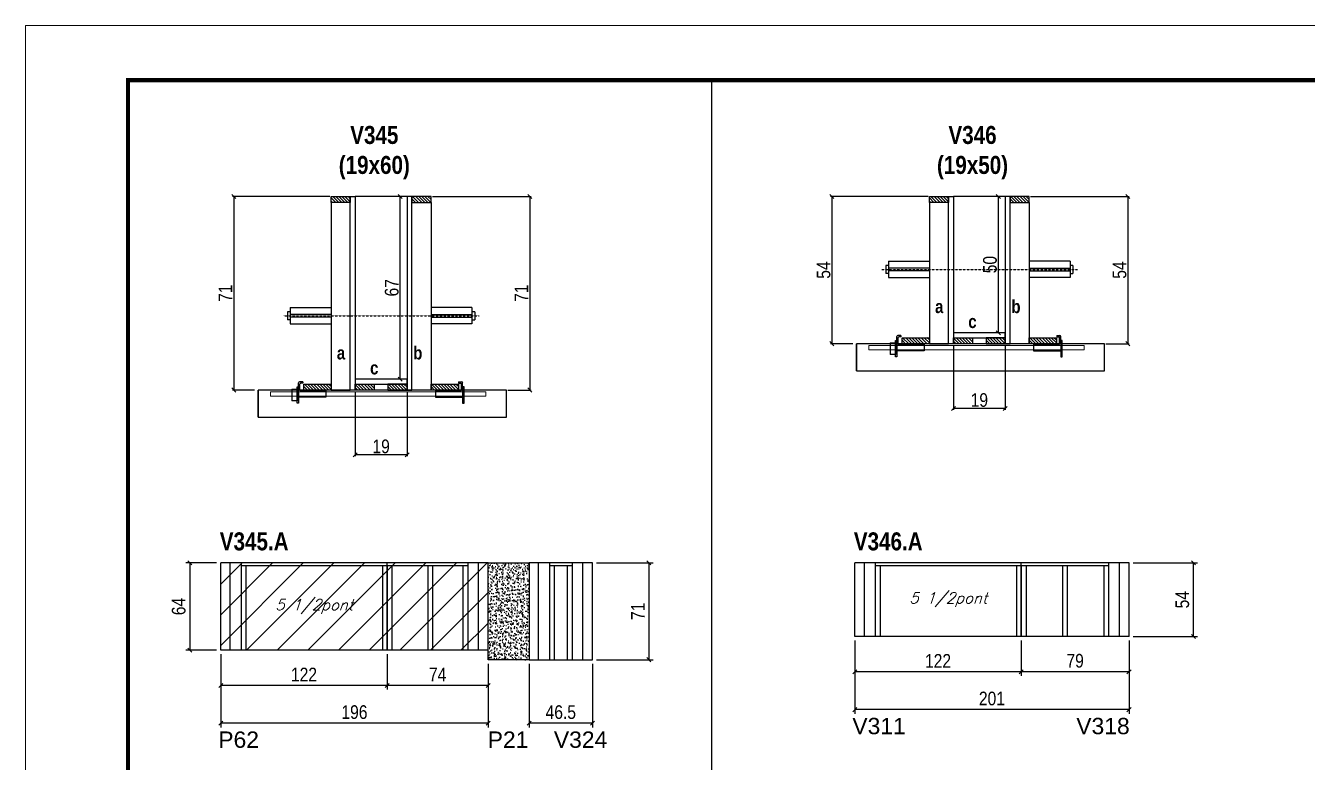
# Model space of a CAD drawing. Extents: x 3309 to 9590, y -2522 to 15424.
# Drawn here: x 6493 to 7432, y 9473 to 10014 of the extents above; entities that cross this region are included whole.
import ezdxf

# ---------------------------------------------------------------- set-up
doc = ezdxf.new("R2010")
doc.units = 0
doc.linetypes.add('DASHED', pattern=[0.75, 0.5, -0.25])
doc.linetypes.add('HIDDEN', pattern=[0.375, 0.25, -0.125])
for name, color, linetype in [('5', 5, 'Continuous'), ('barrote', 251, 'Continuous'), ('COTA', 241, 'Continuous'), ('detalhes', 4, 'Continuous'), ('NOMENCLATURA', 7, 'Continuous'), ('Painéis', 200, 'Continuous'), ('presilha', 1, 'Continuous'), ('SARR_2.2x10', 60, 'Continuous'), ('SARR_2.2x7', 40, 'Continuous'), ('SARR_3.5x7', 81, 'Continuous'), ('TENSOR', 3, 'Continuous'), ('texto', 7, 'Continuous')]:
    doc.layers.add(name, color=color, linetype=linetype)
for name, color, linetype, lineweight in [('CONCRETO', 251, 'Continuous', 25), ('Folhas', 255, 'Continuous', 9), ('Hachura', 251, 'Continuous', 9), ('SARRAFO DE PRESSAO', 251, 'DASHED', 9), ('SCO-___-LAJ', 2, 'Continuous', 0)]:
    doc.layers.add(name, color=color, linetype=linetype, lineweight=lineweight)
doc.styles.add('COTA TECNICA', font='techl___.ttf', dxfattribs={"height": 10})
doc.styles.add('COTA TECNICA 2X', font='techl___.ttf', dxfattribs={"height": 10})
doc.styles.add('Romans', font='romans.shx')
doc.styles.get("Standard").update_dxf_attribs({"font": 'arial.ttf'})
doc.styles.add('TECNICA', font='techb___.ttf', dxfattribs={"height": 10})
doc.dimstyles.new('PAINEL', dxfattribs={"dimtxt": 10, "dimasz": 3, "dimexe": 3, "dimexo": 3, "dimgap": 3, "dimtad": 1, "dimdec": 1, "dimzin": 12, "dimdsep": 46, "dimtxsty": 'COTA TECNICA', "dimblk1": 'OBLIQUE', "dimblk2": 'OBLIQUE', "dimsah": 1, "dimcen": 0.9, "dimclrd": 4, "dimclre": 4, "dimclrt": 240, "dimadec": 1, "dimazin": 3, "dimtfac": 1, "dimtdec": 1, "dimtmove": 0, "dimatfit": 3, "dimfxl": 1, "dimtolj": 1, "dimtzin": 12, "dimarcsym": 0})
doc.dimstyles.new('SECAO', dxfattribs={"dimscale": 0.333333, "dimtxt": 5, "dimasz": 9, "dimexe": 3, "dimexo": 3, "dimgap": 3, "dimtad": 1, "dimdec": 1, "dimlfac": 0.5, "dimzin": 12, "dimdsep": 46, "dimtxsty": 'COTA TECNICA 2X', "dimblk1": 'OBLIQUE', "dimblk2": 'OBLIQUE', "dimsah": 1, "dimcen": 0.9, "dimclrd": 4, "dimclre": 4, "dimclrt": 240, "dimadec": 1, "dimazin": 3, "dimtfac": 1, "dimtdec": 1, "dimtmove": 0, "dimatfit": 3, "dimfxl": 1, "dimtolj": 1, "dimtzin": 12, "dimarcsym": 0})
pattern_1 = [(135, (39969.996, -113765.8887), (-1.122532015, -1.122532015), [])]
pattern_2 = [(135, (40408.5199, -113731.8887), (-1.122532015, -1.122532015), [])]

# ---------------------------------------------------------------- blocks, each defined once
blk = doc.blocks.new('9999999999')
at = {"layer": 'Folhas'}
blk.add_lwpolyline([(98138.98, 34190.21), (99623.98, 34190.21), (99623.98, 35240.21), (98138.98, 35240.21)], close=True, dxfattribs=at)
at = {"layer": 'Folhas', "color": 30, "const_width": 3}
blk.add_lwpolyline([(98213.98, 34230.21), (99583.98, 34230.21), (99583.98, 35200.21), (98213.98, 35200.21)], close=True, dxfattribs=at)
blk = doc.blocks.new('_Oblique')
at = {"color": 0, "linetype": 'ByBlock', "lineweight": -2}
blk.add_line((-0.5, -0.5), (0.5, 0.5), dxfattribs=at)
blk = doc.blocks.new('*D1562')
at = {"layer": 'COTA', "color": 4, "linetype": 'ByBlock', "lineweight": -2, "transparency": 16777216}
for p, q in [((6757.9, 9552.5), (6757.9, 9526.59)), ((6831.9, 9545.5), (6831.9, 9526.59)), ((6831.9, 9529.59), (6757.9, 9529.59))]:
    blk.add_line(p, q, dxfattribs=at)
at = {"layer": 'Defpoints', "color": 0, "linetype": 'ByBlock', "transparency": 16777216}
for p in [(6757.9, 9555.5), (6831.9, 9548.5), (6757.9, 9529.59)]:
    blk.add_point(p, dxfattribs=at)
at = {"layer": 'COTA', "color": 4, "linetype": 'ByBlock', "lineweight": -2, "transparency": 16777216, "xscale": 3, "yscale": 3, "zscale": 3, "rotation": 180}
blk.add_blockref('_Oblique', (6757.9, 9529.59), dxfattribs=at)
at = {"layer": 'COTA', "color": 4, "linetype": 'ByBlock', "lineweight": -2, "transparency": 16777216, "xscale": 3, "yscale": 3, "zscale": 3}
blk.add_blockref('_Oblique', (6831.9, 9529.59), dxfattribs=at)
at = {"layer": 'COTA', "color": 240, "linetype": 'ByBlock', "transparency": 16777216, "insert": (6794.9, 9537.66), "char_height": 10, "attachment_point": 5, "style": 'COTA TECNICA'}
blk.add_mtext('\\A1;74', dxfattribs=at)
blk = doc.blocks.new('*D1563')
at = {"layer": 'COTA', "color": 4, "linetype": 'ByBlock', "lineweight": -2, "transparency": 16777216}
for p, q in [((6635.9, 9552.5), (6635.9, 9526.59)), ((6757.9, 9552.5), (6757.9, 9526.59)), ((6757.9, 9529.59), (6635.9, 9529.59))]:
    blk.add_line(p, q, dxfattribs=at)
at = {"layer": 'Defpoints', "color": 0, "linetype": 'ByBlock', "transparency": 16777216}
for p in [(6635.9, 9555.5), (6757.9, 9555.5), (6635.9, 9529.59)]:
    blk.add_point(p, dxfattribs=at)
at = {"layer": 'COTA', "color": 4, "linetype": 'ByBlock', "lineweight": -2, "transparency": 16777216, "xscale": 3, "yscale": 3, "zscale": 3, "rotation": 180}
blk.add_blockref('_Oblique', (6635.9, 9529.59), dxfattribs=at)
at = {"layer": 'COTA', "color": 4, "linetype": 'ByBlock', "lineweight": -2, "transparency": 16777216, "xscale": 3, "yscale": 3, "zscale": 3}
blk.add_blockref('_Oblique', (6757.9, 9529.59), dxfattribs=at)
at = {"layer": 'COTA', "color": 240, "linetype": 'ByBlock', "transparency": 16777216, "insert": (6696.9, 9537.64), "char_height": 10, "attachment_point": 5, "style": 'COTA TECNICA'}
blk.add_mtext('\\A1;122', dxfattribs=at)
blk = doc.blocks.new('*D1564')
at = {"layer": 'COTA', "color": 4, "linetype": 'ByBlock', "lineweight": -2, "transparency": 16777216}
for p, q in [((6635.9, 9552.5), (6635.9, 9498.88)), ((6831.9, 9545.5), (6831.9, 9498.88)), ((6831.9, 9501.88), (6635.9, 9501.88))]:
    blk.add_line(p, q, dxfattribs=at)
at = {"layer": 'Defpoints', "color": 0, "linetype": 'ByBlock', "transparency": 16777216}
for p in [(6635.9, 9555.5), (6831.9, 9548.5), (6635.9, 9501.88)]:
    blk.add_point(p, dxfattribs=at)
at = {"layer": 'COTA', "color": 4, "linetype": 'ByBlock', "lineweight": -2, "transparency": 16777216, "xscale": 3, "yscale": 3, "zscale": 3, "rotation": 180}
blk.add_blockref('_Oblique', (6635.9, 9501.88), dxfattribs=at)
at = {"layer": 'COTA', "color": 4, "linetype": 'ByBlock', "lineweight": -2, "transparency": 16777216, "xscale": 3, "yscale": 3, "zscale": 3}
blk.add_blockref('_Oblique', (6831.9, 9501.88), dxfattribs=at)
at = {"layer": 'COTA', "color": 240, "linetype": 'ByBlock', "transparency": 16777216, "insert": (6733.9, 9510.01), "char_height": 10, "attachment_point": 5, "style": 'COTA TECNICA'}
blk.add_mtext('\\A1;196', dxfattribs=at)
blk = doc.blocks.new('*D1565')
at = {"layer": 'COTA', "color": 4, "lineweight": -2, "transparency": 16777216}
for p, q in [((6861.9, 9545.5), (6861.9, 9498.88)), ((6908.4, 9545.5), (6908.4, 9498.88)), ((6908.4, 9501.88), (6861.9, 9501.88))]:
    blk.add_line(p, q, dxfattribs=at)
at = {"layer": 'Defpoints', "color": 0, "transparency": 16777216}
for p in [(6861.9, 9548.5), (6908.4, 9548.5), (6861.9, 9501.88)]:
    blk.add_point(p, dxfattribs=at)
at = {"layer": 'COTA', "color": 4, "lineweight": -2, "transparency": 16777216, "xscale": 3, "yscale": 3, "zscale": 3, "rotation": 180}
blk.add_blockref('_Oblique', (6861.9, 9501.88), dxfattribs=at)
at = {"layer": 'COTA', "color": 4, "lineweight": -2, "transparency": 16777216, "xscale": 3, "yscale": 3, "zscale": 3}
blk.add_blockref('_Oblique', (6908.4, 9501.88), dxfattribs=at)
at = {"layer": 'COTA', "color": 240, "transparency": 16777216, "insert": (6885.15, 9509.99), "char_height": 10, "attachment_point": 5, "style": 'COTA TECNICA'}
blk.add_mtext('\\A1;46.5', dxfattribs=at)
blk = doc.blocks.new('*D1566')
at = {"layer": 'COTA', "color": 4, "lineweight": -2, "transparency": 16777216}
for p, q in [((6911.4, 9619.5), (6952.77, 9619.5)), ((6949.77, 9619.5), (6949.77, 9548.5)), ((6911.4, 9548.5), (6952.77, 9548.5))]:
    blk.add_line(p, q, dxfattribs=at)
at = {"layer": 'Defpoints', "color": 0, "transparency": 16777216}
for p in [(6908.4, 9619.5), (6908.4, 9548.5), (6949.77, 9548.5)]:
    blk.add_point(p, dxfattribs=at)
at = {"layer": 'COTA', "color": 4, "lineweight": -2, "transparency": 16777216, "xscale": 3, "yscale": 3, "zscale": 3}
for p, rotation in [((6949.77, 9619.5), 90), ((6949.77, 9548.5), 270)]:
    blk.add_blockref('_Oblique', p, dxfattribs=dict(at, rotation=rotation))
at = {"layer": 'COTA', "color": 240, "transparency": 16777216, "insert": (6941.7, 9584), "char_height": 10, "attachment_point": 5, "rotation": 90, "style": 'COTA TECNICA'}
blk.add_mtext('\\A1;71', dxfattribs=at)
blk = doc.blocks.new('*D1569')
at = {"layer": 'COTA', "color": 4, "lineweight": -2, "transparency": 16777216}
for p, q in [((6734.46, 9745.28), (6734.46, 9697.81)), ((6772.46, 9745.28), (6772.46, 9697.81)), ((6772.46, 9698.81), (6734.46, 9698.81))]:
    blk.add_line(p, q, dxfattribs=at)
at = {"layer": 'Defpoints', "color": 0, "transparency": 16777216}
for p in [(6734.46, 9746.28), (6772.46, 9746.28), (6734.46, 9698.81)]:
    blk.add_point(p, dxfattribs=at)
at = {"layer": 'COTA', "color": 4, "lineweight": -2, "transparency": 16777216, "xscale": 3, "yscale": 3, "zscale": 3, "rotation": 180}
blk.add_blockref('_Oblique', (6734.46, 9698.81), dxfattribs=at)
at = {"layer": 'COTA', "color": 4, "lineweight": -2, "transparency": 16777216, "xscale": 3, "yscale": 3, "zscale": 3}
blk.add_blockref('_Oblique', (6772.46, 9698.81), dxfattribs=at)
at = {"layer": 'COTA', "color": 240, "transparency": 16777216, "insert": (6753.46, 9704.9), "char_height": 10, "attachment_point": 5, "style": 'COTA TECNICA 2X'}
blk.add_mtext('\\A1;19', dxfattribs=at)
blk = doc.blocks.new('PRESILHA METÁLICA 1')
at = {"layer": 'presilha'}
for p, q in [((6, 15.5), (7.5, 15.5)), ((6, -2.5), (6, 15.5)), ((7.5, 10.6), (7.5, 19.9)), ((7.5, 15.5), (7.5, -2.5)), ((12, 21), (8.6, 21)), ((9, 11.6), (9, 18.9)), ((12, 19.5), (9.6, 19.5)), ((12, 21), (12, 19.5)), ((0, 13), (6, 13)), ((0, 13), (0, 0)), ((6, 0), (0, 0)), ((6, 13), (6, 0)), ((37.5, 4.1), (7.5, 4.1)), ((37.5, 11), (9.6, 11)), ((37.5, 11), (37.5, 4.1)), ((7.5, -2.5), (6, -2.5))]:
    blk.add_line(p, q, dxfattribs=at)
for centre, radius, start, end in [((8.6, 19.9), 1.14, 90, 180), ((9.6, 18.9), 0.57, 90, 180), ((9.6, 11.6), 0.57, 180, 270)]:
    blk.add_arc(centre, radius, start, end, dxfattribs=at)
blk = doc.blocks.new('PRESILHA METÁLICA 2')
at = {"layer": 'presilha'}
for p, q in [((-5.2, 23.5), (-5.2, 22)), ((-5.2, 23.5), (-1.9, 23.5)), ((-5.2, 22), (-2.8, 22)), ((-2.2, 14.1), (-2.2, 21.4)), ((0.8, 18), (-0.8, 18)), ((-0.8, 18), (-0.8, 0)), ((-0.8, 14.6), (-0.8, 22.4)), ((0.8, 0), (0.8, 18)), ((-30.8, 13.5), (-30.8, 6.6)), ((-30.8, 13.5), (-2.8, 13.5)), ((-30.8, 6.6), (-0.8, 6.6)), ((-0.8, 0), (0.8, 0))]:
    blk.add_line(p, q, dxfattribs=at)
for centre, radius, start, end in [((-2.8, 21.4), 0.57, 0, 90), ((-1.9, 22.4), 1.14, 0, 90), ((-2.8, 14.1), 0.57, 270, 0)]:
    blk.add_arc(centre, radius, start, end, dxfattribs=at)
blk = doc.blocks.new('*D1570')
at = {"layer": 'COTA', "color": 4, "lineweight": -2, "transparency": 16777216}
for p, q in [((6715.86, 9888.28), (6644.41, 9888.28)), ((6645.41, 9888.28), (6645.41, 9746.28)), ((6660.64, 9746.28), (6644.41, 9746.28))]:
    blk.add_line(p, q, dxfattribs=at)
at = {"layer": 'Defpoints', "color": 0, "transparency": 16777216}
for p in [(6716.86, 9888.28), (6645.41, 9746.28), (6661.64, 9746.28)]:
    blk.add_point(p, dxfattribs=at)
at = {"layer": 'COTA', "color": 4, "lineweight": -2, "transparency": 16777216, "xscale": 3, "yscale": 3, "zscale": 3}
for p, rotation in [((6645.41, 9888.28), 90), ((6645.41, 9746.28), 270)]:
    blk.add_blockref('_Oblique', p, dxfattribs=dict(at, rotation=rotation))
at = {"layer": 'COTA', "color": 240, "transparency": 16777216, "insert": (6639.34, 9817.28), "char_height": 10, "attachment_point": 5, "rotation": 90, "style": 'COTA TECNICA 2X'}
blk.add_mtext('\\A1;71', dxfattribs=at)
blk = doc.blocks.new('*D1571')
at = {"layer": 'COTA', "color": 4, "lineweight": -2, "transparency": 16777216}
for p, q in [((6791.06, 9888.28), (6863.38, 9888.28)), ((6862.38, 9888.28), (6862.38, 9746.28)), ((6846.27, 9746.28), (6863.38, 9746.28))]:
    blk.add_line(p, q, dxfattribs=at)
at = {"layer": 'Defpoints', "color": 0, "transparency": 16777216}
for p in [(6790.06, 9888.28), (6845.27, 9746.28), (6862.38, 9746.28)]:
    blk.add_point(p, dxfattribs=at)
at = {"layer": 'COTA', "color": 4, "lineweight": -2, "transparency": 16777216, "xscale": 3, "yscale": 3, "zscale": 3}
for p, rotation in [((6862.38, 9888.28), 90), ((6862.38, 9746.28), 270)]:
    blk.add_blockref('_Oblique', p, dxfattribs=dict(at, rotation=rotation))
at = {"layer": 'COTA', "color": 240, "transparency": 16777216, "insert": (6856.3, 9817.28), "char_height": 10, "attachment_point": 5, "rotation": 90, "style": 'COTA TECNICA 2X'}
blk.add_mtext('\\A1;71', dxfattribs=at)
blk = doc.blocks.new('*D1572')
at = {"layer": 'COTA', "color": 4, "lineweight": -2, "transparency": 16777216}
for p, q in [((6771.46, 9888.28), (6766.38, 9888.28)), ((6767.38, 9754.28), (6767.38, 9888.28)), ((6771.46, 9754.28), (6766.38, 9754.28))]:
    blk.add_line(p, q, dxfattribs=at)
at = {"layer": 'Defpoints', "color": 0, "transparency": 16777216}
for p in [(6767.38, 9888.28), (6772.46, 9888.28), (6772.46, 9754.28)]:
    blk.add_point(p, dxfattribs=at)
at = {"layer": 'COTA', "color": 4, "lineweight": -2, "transparency": 16777216, "xscale": 3, "yscale": 3, "zscale": 3}
for p, rotation in [((6767.38, 9888.28), 90), ((6767.38, 9754.28), 270)]:
    blk.add_blockref('_Oblique', p, dxfattribs=dict(at, rotation=rotation))
at = {"layer": 'COTA', "color": 240, "transparency": 16777216, "insert": (6761.28, 9821.28), "char_height": 10, "attachment_point": 5, "rotation": 90, "style": 'COTA TECNICA 2X'}
blk.add_mtext('\\A1;67', dxfattribs=at)
blk = doc.blocks.new('*D1573')
at = {"layer": 'COTA', "color": 4, "lineweight": -2, "transparency": 16777216}
for p, q in [((6632.9, 9619.5), (6610.2, 9619.5)), ((6613.2, 9619.5), (6613.2, 9555.5)), ((6632.9, 9555.5), (6610.2, 9555.5))]:
    blk.add_line(p, q, dxfattribs=at)
at = {"layer": 'Defpoints', "color": 0, "transparency": 16777216}
for p in [(6635.9, 9619.5), (6613.2, 9555.5), (6635.9, 9555.5)]:
    blk.add_point(p, dxfattribs=at)
at = {"layer": 'COTA', "color": 4, "lineweight": -2, "transparency": 16777216, "xscale": 3, "yscale": 3, "zscale": 3}
for p, rotation in [((6613.2, 9619.5), 90), ((6613.2, 9555.5), 270)]:
    blk.add_blockref('_Oblique', p, dxfattribs=dict(at, rotation=rotation))
at = {"layer": 'COTA', "color": 240, "transparency": 16777216, "insert": (6605.1, 9587.5), "char_height": 10, "attachment_point": 5, "rotation": 90, "style": 'COTA TECNICA'}
blk.add_mtext('\\A1;64', dxfattribs=at)
blk = doc.blocks.new('*D1577')
at = {"layer": 'COTA', "color": 4, "lineweight": -2, "transparency": 16777216}
for p, q in [((7172.98, 9779.28), (7172.98, 9731.81)), ((7210.98, 9779.28), (7210.98, 9731.81)), ((7210.98, 9732.81), (7172.98, 9732.81))]:
    blk.add_line(p, q, dxfattribs=at)
at = {"layer": 'Defpoints', "color": 0, "transparency": 16777216}
for p in [(7172.98, 9780.28), (7210.98, 9780.28), (7172.98, 9732.81)]:
    blk.add_point(p, dxfattribs=at)
at = {"layer": 'COTA', "color": 4, "lineweight": -2, "transparency": 16777216, "xscale": 3, "yscale": 3, "zscale": 3, "rotation": 180}
blk.add_blockref('_Oblique', (7172.98, 9732.81), dxfattribs=at)
at = {"layer": 'COTA', "color": 4, "lineweight": -2, "transparency": 16777216, "xscale": 3, "yscale": 3, "zscale": 3}
blk.add_blockref('_Oblique', (7210.98, 9732.81), dxfattribs=at)
at = {"layer": 'COTA', "color": 240, "transparency": 16777216, "insert": (7191.98, 9738.9), "char_height": 10, "attachment_point": 5, "style": 'COTA TECNICA 2X'}
blk.add_mtext('\\A1;19', dxfattribs=at)
blk = doc.blocks.new('*D1578')
at = {"layer": 'COTA', "color": 4, "lineweight": -2, "transparency": 16777216}
for p, q in [((7154.38, 9888.28), (7082.93, 9888.28)), ((7083.93, 9888.28), (7083.93, 9780.28)), ((7099.17, 9780.28), (7082.93, 9780.28))]:
    blk.add_line(p, q, dxfattribs=at)
at = {"layer": 'Defpoints', "color": 0, "transparency": 16777216}
for p in [(7155.38, 9888.28), (7083.93, 9780.28), (7100.17, 9780.28)]:
    blk.add_point(p, dxfattribs=at)
at = {"layer": 'COTA', "color": 4, "lineweight": -2, "transparency": 16777216, "xscale": 3, "yscale": 3, "zscale": 3}
for p, rotation in [((7083.93, 9888.28), 90), ((7083.93, 9780.28), 270)]:
    blk.add_blockref('_Oblique', p, dxfattribs=dict(at, rotation=rotation))
at = {"layer": 'COTA', "color": 240, "transparency": 16777216, "insert": (7077.82, 9834.28), "char_height": 10, "attachment_point": 5, "rotation": 90, "style": 'COTA TECNICA 2X'}
blk.add_mtext('\\A1;54', dxfattribs=at)
blk = doc.blocks.new('*D1579')
at = {"layer": 'COTA', "color": 4, "lineweight": -2, "transparency": 16777216}
for p, q in [((7229.58, 9888.28), (7301.9, 9888.28)), ((7300.9, 9888.28), (7300.9, 9780.28)), ((7284.79, 9780.28), (7301.9, 9780.28))]:
    blk.add_line(p, q, dxfattribs=at)
at = {"layer": 'Defpoints', "color": 0, "transparency": 16777216}
for p in [(7228.58, 9888.28), (7283.79, 9780.28), (7300.9, 9780.28)]:
    blk.add_point(p, dxfattribs=at)
at = {"layer": 'COTA', "color": 4, "lineweight": -2, "transparency": 16777216, "xscale": 3, "yscale": 3, "zscale": 3}
for p, rotation in [((7300.9, 9888.28), 90), ((7300.9, 9780.28), 270)]:
    blk.add_blockref('_Oblique', p, dxfattribs=dict(at, rotation=rotation))
at = {"layer": 'COTA', "color": 240, "transparency": 16777216, "insert": (7294.79, 9834.28), "char_height": 10, "attachment_point": 5, "rotation": 90, "style": 'COTA TECNICA 2X'}
blk.add_mtext('\\A1;54', dxfattribs=at)
blk = doc.blocks.new('*D1580')
at = {"layer": 'COTA', "color": 4, "lineweight": -2, "transparency": 16777216}
for p, q in [((7209.98, 9888.28), (7204.91, 9888.28)), ((7205.91, 9788.28), (7205.91, 9888.28)), ((7209.98, 9788.28), (7204.91, 9788.28))]:
    blk.add_line(p, q, dxfattribs=at)
at = {"layer": 'Defpoints', "color": 0, "transparency": 16777216}
for p in [(7205.91, 9888.28), (7210.98, 9888.28), (7210.98, 9788.28)]:
    blk.add_point(p, dxfattribs=at)
at = {"layer": 'COTA', "color": 4, "lineweight": -2, "transparency": 16777216, "xscale": 3, "yscale": 3, "zscale": 3}
for p, rotation in [((7205.91, 9888.28), 90), ((7205.91, 9788.28), 270)]:
    blk.add_blockref('_Oblique', p, dxfattribs=dict(at, rotation=rotation))
at = {"layer": 'COTA', "color": 240, "transparency": 16777216, "insert": (7199.8, 9838.28), "char_height": 10, "attachment_point": 5, "rotation": 90, "style": 'COTA TECNICA 2X'}
blk.add_mtext('\\A1;50', dxfattribs=at)
blk = doc.blocks.new('*D1581')
at = {"layer": 'COTA', "color": 4, "linetype": 'ByBlock', "lineweight": -2, "transparency": 16777216}
for p, q in [((7222.69, 9562.5), (7222.69, 9536.59)), ((7301.69, 9562.5), (7301.69, 9536.59)), ((7301.69, 9539.59), (7222.69, 9539.59))]:
    blk.add_line(p, q, dxfattribs=at)
at = {"layer": 'Defpoints', "color": 0, "linetype": 'ByBlock', "transparency": 16777216}
for p in [(7222.69, 9565.5), (7301.69, 9565.5), (7222.69, 9539.59)]:
    blk.add_point(p, dxfattribs=at)
at = {"layer": 'COTA', "color": 4, "linetype": 'ByBlock', "lineweight": -2, "transparency": 16777216, "xscale": 3, "yscale": 3, "zscale": 3, "rotation": 180}
blk.add_blockref('_Oblique', (7222.69, 9539.59), dxfattribs=at)
at = {"layer": 'COTA', "color": 4, "linetype": 'ByBlock', "lineweight": -2, "transparency": 16777216, "xscale": 3, "yscale": 3, "zscale": 3}
blk.add_blockref('_Oblique', (7301.69, 9539.59), dxfattribs=at)
at = {"layer": 'COTA', "color": 240, "linetype": 'ByBlock', "transparency": 16777216, "insert": (7262.19, 9547.69), "char_height": 10, "attachment_point": 5, "style": 'COTA TECNICA'}
blk.add_mtext('\\A1;79', dxfattribs=at)
blk = doc.blocks.new('*D1582')
at = {"layer": 'COTA', "color": 4, "linetype": 'ByBlock', "lineweight": -2, "transparency": 16777216}
for p, q in [((7100.69, 9562.5), (7100.69, 9536.59)), ((7222.69, 9562.5), (7222.69, 9536.59)), ((7222.69, 9539.59), (7100.69, 9539.59))]:
    blk.add_line(p, q, dxfattribs=at)
at = {"layer": 'Defpoints', "color": 0, "linetype": 'ByBlock', "transparency": 16777216}
for p in [(7100.69, 9565.5), (7222.69, 9565.5), (7100.69, 9539.59)]:
    blk.add_point(p, dxfattribs=at)
at = {"layer": 'COTA', "color": 4, "linetype": 'ByBlock', "lineweight": -2, "transparency": 16777216, "xscale": 3, "yscale": 3, "zscale": 3, "rotation": 180}
blk.add_blockref('_Oblique', (7100.69, 9539.59), dxfattribs=at)
at = {"layer": 'COTA', "color": 4, "linetype": 'ByBlock', "lineweight": -2, "transparency": 16777216, "xscale": 3, "yscale": 3, "zscale": 3}
blk.add_blockref('_Oblique', (7222.69, 9539.59), dxfattribs=at)
at = {"layer": 'COTA', "color": 240, "linetype": 'ByBlock', "transparency": 16777216, "insert": (7161.69, 9547.64), "char_height": 10, "attachment_point": 5, "style": 'COTA TECNICA'}
blk.add_mtext('\\A1;122', dxfattribs=at)
blk = doc.blocks.new('*D1583')
at = {"layer": 'COTA', "color": 4, "linetype": 'ByBlock', "lineweight": -2, "transparency": 16777216}
for p, q in [((7100.69, 9562.5), (7100.69, 9508.88)), ((7301.69, 9562.5), (7301.69, 9508.88)), ((7301.69, 9511.88), (7100.69, 9511.88))]:
    blk.add_line(p, q, dxfattribs=at)
at = {"layer": 'Defpoints', "color": 0, "linetype": 'ByBlock', "transparency": 16777216}
for p in [(7100.69, 9565.5), (7301.69, 9565.5), (7100.69, 9511.88)]:
    blk.add_point(p, dxfattribs=at)
at = {"layer": 'COTA', "color": 4, "linetype": 'ByBlock', "lineweight": -2, "transparency": 16777216, "xscale": 3, "yscale": 3, "zscale": 3, "rotation": 180}
blk.add_blockref('_Oblique', (7100.69, 9511.88), dxfattribs=at)
at = {"layer": 'COTA', "color": 4, "linetype": 'ByBlock', "lineweight": -2, "transparency": 16777216, "xscale": 3, "yscale": 3, "zscale": 3}
blk.add_blockref('_Oblique', (7301.69, 9511.88), dxfattribs=at)
at = {"layer": 'COTA', "color": 240, "linetype": 'ByBlock', "transparency": 16777216, "insert": (7201.19, 9519.98), "char_height": 10, "attachment_point": 5, "style": 'COTA TECNICA'}
blk.add_mtext('\\A1;201', dxfattribs=at)
blk = doc.blocks.new('*D1584')
at = {"layer": 'COTA', "color": 4, "lineweight": -2, "transparency": 16777216}
for p, q in [((7304.69, 9619.5), (7351.9, 9619.5)), ((7348.9, 9565.5), (7348.9, 9619.5)), ((7304.69, 9565.5), (7351.9, 9565.5))]:
    blk.add_line(p, q, dxfattribs=at)
at = {"layer": 'Defpoints', "color": 0, "transparency": 16777216}
for p in [(7301.69, 9619.5), (7348.9, 9619.5), (7301.69, 9565.5)]:
    blk.add_point(p, dxfattribs=at)
at = {"layer": 'COTA', "color": 4, "lineweight": -2, "transparency": 16777216, "xscale": 3, "yscale": 3, "zscale": 3}
for p, rotation in [((7348.9, 9619.5), 90), ((7348.9, 9565.5), 270)]:
    blk.add_blockref('_Oblique', p, dxfattribs=dict(at, rotation=rotation))
at = {"layer": 'COTA', "color": 240, "transparency": 16777216, "insert": (7340.79, 9592.5), "char_height": 10, "attachment_point": 5, "rotation": 90, "style": 'COTA TECNICA'}
blk.add_mtext('\\A1;54', dxfattribs=at)

msp = doc.modelspace()

# ---------------------------------------------------------------- hatches: boundary and pattern name
at = {"layer": 'COTA'}
h = msp.add_hatch(dxfattribs=at)
h.set_pattern_fill('AR-CONC', color=256, scale=0.03)
h.set_pattern_definition([(50, (-361.0165, -317.433), (5.46554, -0.4781726), [0.5715, -6.2865]), (355, (-361.0165, -317.433), (-1.0573026, 5.7317054), [0.4572, -5.0292175]), (100.451445, (-360.561, -317.4727), (4.4082374, 5.2535326), [0.4857003, -5.3427073]), (46.1842, (-361.0165, -315.909), (8.1323712, -1.26127), [0.85725, -9.42975]), (96.63556, (-360.339, -316.014), (7.122124, 7.4227837), [0.7285507, -8.014068]), (351.18415, (-361.0165, -315.909), (7.122124, 7.422784), [0.685799, -7.543792]), (21, (-360.2545, -316.29), (4.5484317, -3.067956), [0.5715, -6.2865]), (326, (-360.2545, -316.29), (1.8540609, 5.525639), [0.4572, -5.0292]), (71.451445, (-359.8755, -316.5455), (6.4024926, 2.457683), [0.4857003, -5.3426981]), (37.5, (-361.0165, -317.4328), (0.0926581, 2.53665117), [0, -4.96824, 0, -5.1054, 0, -5.04825]), (7.5, (-361.0165, -317.4328), (2.0045899, 3.00541724), [0, -2.91084, 0, -4.85394, 0, -1.92405]), (327.5, (-362.7158, -317.4328), (4.06771786, -0.17186232), [0, -1.905, 0, -5.9436, 0, -7.8867]), (317.5, (-363.4778, -317.4328), (4.4438754, 0.7627947), [0, -2.4765, 0, -3.94716, 0, -5.6007])])
h.paths.add_polyline_path([(6831.9, 9555.5), (6831.9, 9548.5), (6861.9, 9548.5), (6861.9, 9619.5), (6831.9, 9619.5)])
at = {"layer": 'Hachura', "linetype": 'ByBlock'}
h = msp.add_hatch(dxfattribs=at)
h.set_pattern_fill('ANSI31', color=256, scale=5)
h.set_pattern_definition([(45, (-1571.554, 1171.939), (-11.22532, 11.22532), [])])
h.paths.add_polyline_path([(6757.9, 9619.5), (6635.9, 9619.5), (6635.9, 9555.5), (6757.9, 9555.5)])
h.paths.add_polyline_path([(6831.9, 9555.5), (6831.9, 9619.5), (6757.9, 9619.5), (6757.9, 9555.5)])
at = {"layer": 'SARR_2.2x10'}
h = msp.add_hatch(dxfattribs=at)
h.set_pattern_fill('ANSI31', color=256, scale=0.5, angle=90)
h.set_pattern_definition([(135, (40328.9199, -113731.8887), (-1.122532015, -1.122532015), [])])
h.paths.add_polyline_path([(7135.38, 9784.68), (7135.38, 9780.28), (7155.38, 9780.28), (7155.38, 9784.68)])
h = msp.add_hatch(dxfattribs=at)
h.set_pattern_fill('ANSI31', color=256, scale=0.5, angle=90)
h.set_pattern_definition([(135, (40422.1199, -113731.8887), (-1.122532015, -1.122532015), [])])
h.paths.add_polyline_path([(7228.58, 9784.68), (7228.58, 9780.28), (7248.58, 9780.28), (7248.58, 9784.68)])
h = msp.add_hatch(dxfattribs=at)
h.set_pattern_fill('ANSI31', color=256, scale=0.5, angle=90)
h.set_pattern_definition([(135, (39890.396, -113765.8887), (-1.122532015, -1.122532015), [])])
h.paths.add_polyline_path([(6696.86, 9750.68), (6696.86, 9746.28), (6716.86, 9746.28), (6716.86, 9750.68)])
h = msp.add_hatch(dxfattribs=at)
h.set_pattern_fill('ANSI31', color=256, scale=0.5, angle=90)
h.set_pattern_definition([(135, (39983.596, -113765.8887), (-1.122532015, -1.122532015), [])])
h.paths.add_polyline_path([(6790.06, 9750.68), (6790.06, 9746.28), (6810.06, 9746.28), (6810.06, 9750.68)])
at = {"layer": 'SARR_2.2x7'}
h = msp.add_hatch(dxfattribs=at)
h.set_pattern_fill('ANSI31', color=256, scale=0.5, angle=90)
h.set_pattern_definition([(135, (39904.396, -113628.2887), (-1.122532015, -1.122532015), [])])
h.paths.add_polyline_path([(6730.86, 9888.28), (6730.86, 9883.88), (6716.86, 9883.88), (6716.86, 9888.28)])
h = msp.add_hatch(dxfattribs=at)
h.set_pattern_fill('ANSI31', color=256, scale=0.5, angle=90)
h.set_pattern_definition([(135, (39884.396, -113628.2887), (-1.122532015, -1.122532015), [])])
h.paths.add_polyline_path([(6776.06, 9888.28), (6776.06, 9883.88), (6790.06, 9883.88), (6790.06, 9888.28)])
h = msp.add_hatch(dxfattribs=at)
h.set_pattern_fill('ANSI31', color=256, scale=0.5, angle=90)
h.set_pattern_definition([(135, (40342.9199, -113628.2887), (-1.122532015, -1.122532015), [])])
h.paths.add_polyline_path([(7169.38, 9888.28), (7169.38, 9883.88), (7155.38, 9883.88), (7155.38, 9888.28)])
h = msp.add_hatch(dxfattribs=at)
h.set_pattern_fill('ANSI31', color=256, scale=0.5, angle=90)
h.set_pattern_definition([(135, (40322.9199, -113628.2887), (-1.122532015, -1.122532015), [])])
h.paths.add_polyline_path([(7214.58, 9888.28), (7214.58, 9883.88), (7228.58, 9883.88), (7228.58, 9888.28)])
h = msp.add_hatch(dxfattribs=at)
h.set_pattern_fill('ANSI31', color=256, scale=0.5, angle=90)
h.set_pattern_definition(pattern_2)
h.paths.add_polyline_path([(7186.98, 9780.28), (7186.98, 9784.68), (7172.98, 9784.68), (7172.98, 9780.28)])
h = msp.add_hatch(dxfattribs=at)
h.set_pattern_fill('ANSI31', color=256, scale=0.5, angle=90)
h.set_pattern_definition(pattern_2)
h.paths.add_polyline_path([(7196.98, 9784.68), (7196.98, 9780.28), (7210.98, 9780.28), (7210.98, 9784.68)])
h = msp.add_hatch(dxfattribs=at)
h.set_pattern_fill('ANSI31', color=256, scale=0.5, angle=90)
h.set_pattern_definition(pattern_1)
h.paths.add_polyline_path([(6748.46, 9746.28), (6748.46, 9750.68), (6734.46, 9750.68), (6734.46, 9746.28)])
h = msp.add_hatch(dxfattribs=at)
h.set_pattern_fill('ANSI31', color=256, scale=0.5, angle=90)
h.set_pattern_definition(pattern_1)
h.paths.add_polyline_path([(6758.46, 9750.68), (6758.46, 9746.28), (6772.46, 9746.28), (6772.46, 9750.68)])

# ---------------------------------------------------------------- linework, layer by layer
at = {"ltscale": 3}
for p, q in [((7123.38, 9837.73), (7123.38, 9831.73)), ((7125.38, 9837.73), (7123.38, 9837.73)), ((7125.38, 9840.73), (7125.38, 9828.73)), ((7125.38, 9840.73), (7155.38, 9840.73)), ((7258.58, 9840.73), (7228.58, 9840.73)), ((7258.58, 9840.73), (7258.58, 9828.73)), ((7260.58, 9837.73), (7258.58, 9837.73)), ((7260.58, 9837.73), (7260.58, 9831.73)), ((7125.38, 9831.73), (7123.38, 9831.73)), ((7155.38, 9835.73), (7125.38, 9835.73)), ((7155.38, 9833.73), (7125.38, 9833.73)), ((7125.38, 9828.73), (7155.38, 9828.73)), ((7228.58, 9835.73), (7258.58, 9835.73)), ((7228.58, 9833.73), (7258.58, 9833.73)), ((7258.58, 9828.73), (7228.58, 9828.73)), ((7258.58, 9831.73), (7260.58, 9831.73)), ((6684.86, 9803.73), (6684.86, 9797.73)), ((6686.86, 9803.73), (6684.86, 9803.73)), ((6686.86, 9806.73), (6686.86, 9794.73)), ((6686.86, 9806.73), (6716.86, 9806.73)), ((6716.86, 9801.73), (6686.86, 9801.73)), ((6716.86, 9799.73), (6686.86, 9799.73)), ((6820.06, 9806.73), (6790.06, 9806.73)), ((6790.06, 9801.73), (6820.06, 9801.73)), ((6790.06, 9799.73), (6820.06, 9799.73)), ((6820.06, 9806.73), (6820.06, 9794.73)), ((6822.06, 9803.73), (6820.06, 9803.73)), ((6822.06, 9803.73), (6822.06, 9797.73)), ((6686.86, 9797.73), (6684.86, 9797.73)), ((6686.86, 9794.73), (6716.86, 9794.73)), ((6820.06, 9794.73), (6790.06, 9794.73)), ((6820.06, 9797.73), (6822.06, 9797.73))]:
    msp.add_line(p, q, dxfattribs=at)
at = {"layer": 'barrote'}
for points in [[(7101.93, 9760.28), (7283.84, 9760.28), (7283.84, 9780.28), (7101.93, 9780.28)], [(6663.4, 9726.28), (6845.32, 9726.28), (6845.32, 9746.28), (6663.4, 9746.28)]]:
    msp.add_lwpolyline(points, close=True, dxfattribs=at)
at = {"layer": 'CONCRETO', "linetype": 'Continuous'}
for p, q in [((6772.46, 9888.28), (6734.46, 9888.28)), ((7210.98, 9888.28), (7172.98, 9888.28))]:
    msp.add_line(p, q, dxfattribs=at)
at = {"layer": 'COTA'}
for p, q in [((6995.67, 9973.56), (6995.67, 9202.8)), ((6831.9, 9619.5), (6861.9, 9619.5)), ((6831.9, 9548.5), (6831.9, 9555.5)), ((6861.9, 9548.5), (6831.9, 9548.5))]:
    msp.add_line(p, q, dxfattribs=at)
at = {"layer": 'detalhes', "color": 250}
for p, q in [((7101.93, 9760.28), (7101.93, 9780.28)), ((6663.4, 9726.28), (6663.4, 9746.28))]:
    msp.add_line(p, q, dxfattribs=at)
at = {"layer": 'Painéis', "linetype": 'ByBlock'}
for p, q in [((6831.9, 9619.5), (6635.9, 9619.5)), ((6635.9, 9555.5), (6635.9, 9619.5)), ((6757.9, 9555.5), (6757.9, 9619.5)), ((6831.9, 9555.5), (6831.9, 9619.5)), ((7301.69, 9619.5), (7100.69, 9619.5)), ((7100.69, 9565.5), (7100.69, 9619.5)), ((7222.69, 9565.5), (7222.69, 9619.5)), ((7301.69, 9565.5), (7301.69, 9619.5)), ((7301.69, 9565.5), (7100.69, 9565.5)), ((6831.9, 9555.5), (6635.9, 9555.5))]:
    msp.add_line(p, q, dxfattribs=at)
at = {"layer": 'Painéis', "linetype": 'Continuous'}
for points in [[(6730.86, 9746.28), (6730.86, 9888.28), (6734.46, 9888.28), (6734.46, 9746.28)], [(6776.06, 9746.28), (6776.06, 9888.28), (6772.46, 9888.28), (6772.46, 9746.28)], [(7169.38, 9780.28), (7169.38, 9888.28), (7172.98, 9888.28), (7172.98, 9780.28)], [(7214.58, 9780.28), (7214.58, 9888.28), (7210.98, 9888.28), (7210.98, 9780.28)], [(7210.98, 9788.28), (7172.98, 9788.28), (7172.98, 9784.68), (7210.98, 9784.68)], [(6772.46, 9754.28), (6734.46, 9754.28), (6734.46, 9750.68), (6772.46, 9750.68)]]:
    msp.add_lwpolyline(points, close=True, dxfattribs=at)
at = {"layer": 'Painéis', "linetype": 'ByBlock'}
msp.add_lwpolyline([(6861.9, 9548.5), (6908.4, 9548.5), (6908.4, 9619.5), (6861.9, 9619.5)], close=True, dxfattribs=at)
at = {"layer": 'SARR_2.2x10'}
for points in [[(7135.38, 9784.68), (7155.38, 9784.68), (7155.38, 9780.28), (7135.38, 9780.28)], [(7228.58, 9784.68), (7248.58, 9784.68), (7248.58, 9780.28), (7228.58, 9780.28)], [(6696.86, 9750.68), (6716.86, 9750.68), (6716.86, 9746.28), (6696.86, 9746.28)], [(6790.06, 9750.68), (6810.06, 9750.68), (6810.06, 9746.28), (6790.06, 9746.28)]]:
    msp.add_lwpolyline(points, close=True, dxfattribs=at)
at = {"layer": 'SARR_2.2x7', "linetype": 'Continuous'}
for p, q in [((6642.9, 9555.5), (6642.9, 9619.5)), ((6757.9, 9617.3), (6650.9, 9617.3)), ((6816.9, 9617.3), (6757.9, 9617.3)), ((6824.9, 9555.5), (6824.9, 9619.5)), ((6868.9, 9548.5), (6868.9, 9619.5)), ((6893.4, 9617.3), (6876.9, 9617.3)), ((6901.4, 9548.5), (6901.4, 9619.5)), ((7107.69, 9565.5), (7107.69, 9619.5)), ((7222.69, 9617.3), (7115.69, 9617.3)), ((7286.69, 9617.3), (7222.69, 9617.3)), ((7294.69, 9565.5), (7294.69, 9619.5))]:
    msp.add_line(p, q, dxfattribs=at)
at = {"layer": 'SARR_2.2x7', "elevation": 0}
for points in [[(6716.86, 9888.28), (6730.86, 9888.28), (6730.86, 9883.88), (6716.86, 9883.88)], [(6790.06, 9888.28), (6776.06, 9888.28), (6776.06, 9883.88), (6790.06, 9883.88)], [(7155.38, 9888.28), (7169.38, 9888.28), (7169.38, 9883.88), (7155.38, 9883.88)], [(7228.58, 9888.28), (7214.58, 9888.28), (7214.58, 9883.88), (7228.58, 9883.88)]]:
    msp.add_lwpolyline(points, close=True, dxfattribs=at)
at = {"layer": 'SARR_2.2x7'}
for points in [[(7172.98, 9784.68), (7186.98, 9784.68), (7186.98, 9780.28), (7172.98, 9780.28)], [(7210.98, 9784.68), (7196.98, 9784.68), (7196.98, 9780.28), (7210.98, 9780.28)], [(6734.46, 9750.68), (6748.46, 9750.68), (6748.46, 9746.28), (6734.46, 9746.28)], [(6772.46, 9750.68), (6758.46, 9750.68), (6758.46, 9746.28), (6772.46, 9746.28)]]:
    msp.add_lwpolyline(points, close=True, dxfattribs=at)
at = {"layer": 'SARR_3.5x7'}
for p, q in [((6650.9, 9619.5), (6650.9, 9555.5)), ((6654.4, 9617.3), (6654.4, 9555.5)), ((6754.4, 9617.3), (6754.4, 9555.5)), ((6757.9, 9617.3), (6757.9, 9555.5)), ((6761.4, 9617.3), (6761.4, 9555.5)), ((6787.66, 9617.3), (6787.66, 9555.5)), ((6791.16, 9617.3), (6791.16, 9555.5)), ((6813.4, 9617.3), (6813.4, 9555.5)), ((6816.9, 9619.5), (6816.9, 9555.5)), ((6876.9, 9619.5), (6876.9, 9548.5)), ((6880.4, 9617.3), (6880.4, 9548.5)), ((6889.9, 9617.3), (6889.9, 9548.5)), ((6893.4, 9619.5), (6893.4, 9548.5)), ((7115.69, 9619.5), (7115.69, 9565.5)), ((7119.19, 9617.3), (7119.19, 9565.5)), ((7219.19, 9617.3), (7219.19, 9565.5)), ((7222.69, 9617.3), (7222.69, 9565.5)), ((7226.19, 9617.3), (7226.19, 9565.5)), ((7252.95, 9617.3), (7252.95, 9565.5)), ((7256.45, 9617.3), (7256.45, 9565.5)), ((7283.19, 9617.3), (7283.19, 9565.5)), ((7286.69, 9619.5), (7286.69, 9565.5))]:
    msp.add_line(p, q, dxfattribs=at)
for points in [[(6730.86, 9883.88), (6716.86, 9883.88), (6716.86, 9746.28), (6730.86, 9746.28)], [(6776.06, 9883.88), (6790.06, 9883.88), (6790.06, 9746.28), (6776.06, 9746.28)], [(7169.38, 9883.88), (7155.38, 9883.88), (7155.38, 9780.28), (7169.38, 9780.28)], [(7214.58, 9883.88), (7228.58, 9883.88), (7228.58, 9780.28), (7214.58, 9780.28)]]:
    msp.add_lwpolyline(points, close=True, dxfattribs=at)
at = {"layer": 'SCO-___-LAJ', "color": 1}
for points in [[(7110.93, 9778.95), (7268.76, 9778.95), (7268.76, 9775.75), (7110.93, 9775.75)], [(6672.4, 9744.95), (6830.24, 9744.95), (6830.24, 9741.75), (6672.4, 9741.75)]]:
    msp.add_lwpolyline(points, close=True, dxfattribs=at)
at = {"layer": 'TENSOR', "linetype": 'HIDDEN', "ltscale": 0.5}
for p, q in [((7120.38, 9834.73), (7263.88, 9834.73)), ((6681.86, 9800.73), (6825.36, 9800.73))]:
    msp.add_line(p, q, dxfattribs=at)

# ---------------------------------------------------------------- block references
at = {"layer": 'presilha', "xscale": 0.6666666666666666, "yscale": 0.6666666666666666, "zscale": 0.6666666666666666}
for name, p in [('PRESILHA METÁLICA 1', (7126.51, 9772.31)), ('PRESILHA METÁLICA 2', (7252.26, 9770.65)), ('PRESILHA METÁLICA 1', (6687.99, 9738.31)), ('PRESILHA METÁLICA 2', (6813.74, 9736.65))]:
    msp.add_blockref(name, p, dxfattribs=at)
at = {"layer": 'SARRAFO DE PRESSAO', "color": 6, "linetype": 'ByBlock'}
msp.add_blockref('9999999999', (-91646.11, -25226.65), dxfattribs=at)

# ---------------------------------------------------------------- texts
at = {"layer": '5', "linetype": 'Continuous'}
for s, p in [('V311', (7098.89, 9493.86)), ('V318', (7263.05, 9493.86)), ('P62', (6634.1, 9483.86)), ('P21', (6831.58, 9483.86)), ('V324', (6880.1, 9483.86))]:
    msp.add_text(s, height=12, rotation=0.00004, dxfattribs=at).set_placement(p)
at = {"layer": 'detalhes', "style": 'TECNICA'}
for s, p in [('a', (7159.51, 9802.72)), ('b', (7215.48, 9802.71)), ('c', (7183.87, 9791.75)), ('a', (6720.98, 9768.72)), ('b', (6776.96, 9768.71)), ('c', (6745.35, 9757.75))]:
    msp.add_text(s, height=9.6, dxfattribs=at).set_placement(p)
at = {"layer": 'NOMENCLATURA', "style": 'TECNICA'}
for s, p in [('V345.A', (6635.18, 9628.69)), ('V346.A', (7099.97, 9628.69))]:
    msp.add_text(s, height=13.2, dxfattribs=at).set_placement(p)
at = {"layer": 'NOMENCLATURA', "char_height": 13.2, "attachment_point": 2, "style": 'TECNICA'}
for s, insert in [('V345\\P(19x60)', (6748.46, 9939.98)), ('V346\\P(19x50)', (7186.98, 9939.98))]:
    msp.add_mtext_dynamic_manual_height_columns(s, width=300.2766, gutter_width=1, heights=[0], dxfattribs=dict(at, insert=insert))
at = {"layer": 'texto', "color": 2, "char_height": 8, "attachment_point": 5, "style": 'Romans'}
for insert in [(6704.4, 9587.5), (7169.19, 9592.5)]:
    msp.add_mtext('{\\Q19;\\C256;5 1/2pont}', dxfattribs=dict(at, insert=insert))

# ---------------------------------------------------------------- dimensions: what is measured, and where the dimension line sits
at = {"layer": 'COTA'}
for base, p1, p2, dimstyle, picture, middle in [((6645.41, 9746.28, 0), (6716.86, 9888.28), (6661.64, 9746.28, 0), 'SECAO', '*D1570', (6639.34, 9817.28, 0)), ((6767.38, 9888.28), (6772.46, 9754.28), (6772.46, 9888.28), 'SECAO', '*D1572', (6761.28, 9821.28)), ((6862.38, 9746.28, 0), (6790.06, 9888.28), (6845.27, 9746.28, 0), 'SECAO', '*D1571', (6856.3, 9817.28, 0)), ((7083.93, 9780.28, 0), (7155.38, 9888.28), (7100.17, 9780.28, 0), 'SECAO', '*D1578', (7077.82, 9834.28, 0)), ((7205.91, 9888.28), (7210.98, 9788.28), (7210.98, 9888.28), 'SECAO', '*D1580', (7199.8, 9838.28)), ((7300.9, 9780.28, 0), (7228.58, 9888.28), (7283.79, 9780.28, 0), 'SECAO', '*D1579', (7294.79, 9834.28, 0)), ((6613.2, 9555.5), (6635.9, 9619.5), (6635.9, 9555.5), 'PAINEL', '*D1573', (6605.1, 9587.5)), ((6949.77, 9548.5), (6908.4, 9619.5), (6908.4, 9548.5), 'PAINEL', '*D1566', (6941.7, 9584)), ((7348.9, 9619.5), (7301.69, 9565.5), (7301.69, 9619.5), 'PAINEL', '*D1584', (7340.79, 9592.5))]:
    dim = msp.add_linear_dim(base=base, p1=p1, p2=p2, angle=90, dimstyle=dimstyle, dxfattribs=at)
    dim.commit()
    dim.dimension.update_dxf_attribs({"geometry": picture, "text_midpoint": middle})
for base, p1, p2, picture, middle in [((7172.98, 9732.81), (7210.98, 9780.28), (7172.98, 9780.28), '*D1577', (7191.98, 9732.81)), ((6734.46, 9698.81), (6772.46, 9746.28), (6734.46, 9746.28), '*D1569', (6753.46, 9698.81))]:
    dim = msp.add_linear_dim(base=base, p1=p1, p2=p2, angle=180, dimstyle='SECAO', dxfattribs=at)
    dim.commit()
    dim.dimension.update_dxf_attribs({"geometry": picture, "text_midpoint": middle, "dimtype": 160})
at = {"layer": 'COTA', "linetype": 'ByBlock'}
for base, p1, p2, picture, middle in [((7100.69, 9539.59), (7222.69, 9565.5), (7100.69, 9565.5), '*D1582', (7161.69, 9547.64)), ((6635.9, 9529.59), (6757.9, 9555.5), (6635.9, 9555.5), '*D1563', (6696.9, 9537.64))]:
    dim = msp.add_linear_dim(base=base, p1=p1, p2=p2, angle=180, dimstyle='PAINEL', override={"dimtmove": 1}, dxfattribs=at)
    dim.commit()
    dim.dimension.update_dxf_attribs({"geometry": picture, "text_midpoint": middle})
for base, p1, p2, picture, middle in [((7100.69, 9511.88), (7301.69, 9565.5), (7100.69, 9565.5), '*D1583', (7201.19, 9519.98)), ((7222.69, 9539.59), (7301.69, 9565.5), (7222.69, 9565.5), '*D1581', (7262.19, 9547.69)), ((6635.9, 9501.88), (6831.9, 9548.5), (6635.9, 9555.5), '*D1564', (6733.9, 9510.01)), ((6757.9, 9529.59), (6831.9, 9548.5), (6757.9, 9555.5), '*D1562', (6794.9, 9537.66))]:
    dim = msp.add_linear_dim(base=base, p1=p1, p2=p2, angle=180, dimstyle='PAINEL', dxfattribs=at)
    dim.commit()
    dim.dimension.update_dxf_attribs({"geometry": picture, "text_midpoint": middle})
at = {"layer": 'COTA'}
dim = msp.add_linear_dim(base=(6861.9, 9501.88), p1=(6908.4, 9548.5), p2=(6861.9, 9548.5), dimstyle='PAINEL', dxfattribs=at)
dim.commit()
dim.dimension.update_dxf_attribs({"geometry": '*D1565', "text_midpoint": (6885.15, 9509.99)})

doc.saveas('drawing.dxf')
